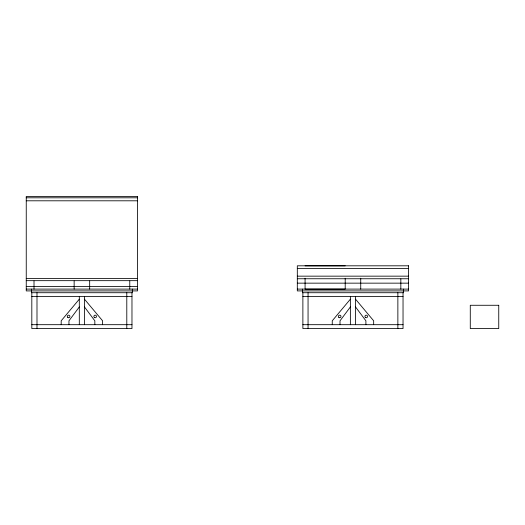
<?xml version="1.0" encoding="UTF-8"?>
<svg xmlns="http://www.w3.org/2000/svg" width="525" height="525" viewBox="0 0 525 525"><rect width="100%" height="100%" fill="white"/><g stroke="black" fill="none" stroke-linecap="round" stroke-linejoin="round"><path stroke-width="0.79" d="M79.308 306.954L68.952 320.801L68.952 324.686M350.372 306.954L340.016 320.801L340.016 324.686M79.308 299.191L61.189 320.801L61.189 324.686M350.372 299.191L332.253 320.801L332.253 324.686M26.25 197.8L137.537 197.8M26.25 200.799L137.537 200.799M305.077 265.834L345.207 265.834M297.314 268.393L408.601 268.393M297.314 276.157L408.601 276.157M26.25 278.558L137.537 278.558M297.314 278.749L408.601 278.749M26.25 280.665L137.537 280.665M297.314 283.152L408.601 283.152M34.013 286.486L74.143 286.486M26.25 286.512L34.013 286.512M74.143 286.512L137.537 286.512M26.25 289.098L137.537 289.098M297.314 289.098L408.601 289.098M31.815 296.605L131.972 296.605M302.879 296.605L403.036 296.605M31.815 324.686L131.972 324.686M302.879 324.686L403.036 324.686M355.55 299.191L373.662 320.801L373.662 324.686M84.479 299.191L102.598 320.801L102.598 324.686M355.55 306.954L365.899 320.801L365.899 324.686M84.479 306.954L94.835 320.801L94.835 324.686M403.43 289.098L403.43 292.72L302.492 292.72L302.492 289.098M403.036 292.72L403.036 328.571L302.879 328.571L302.879 292.72M400.837 278.906L400.837 289.098M397.865 292.72L397.865 328.571M360.734 278.23L360.734 289.098M355.55 296.605L355.55 324.686M350.372 296.605L350.372 324.686M345.207 278.257L345.207 289.124L305.077 289.124L305.077 278.23M308.057 292.72L308.057 328.571M132.359 289.098L132.359 292.72L31.428 292.72L31.428 289.098M131.972 292.72L131.972 328.571L31.815 328.571L31.815 292.72M129.773 281L129.773 289.098M126.794 292.72L126.794 328.571M89.67 281L89.67 289.098M84.479 296.605L84.479 324.686M79.308 296.605L79.308 324.686M74.143 280.973L74.143 289.098M36.993 292.72L36.993 328.571M34.013 280.973L34.013 289.098M137.537 196.468L26.25 196.468L26.25 290.909L137.537 290.909L137.537 196.429M408.601 265.808L297.314 265.808L297.314 290.909L408.601 290.909L408.601 265.808M498.75 305.274L470.282 305.274L470.282 328.571L498.75 328.571L498.75 305.274M365.433 317.474A1.293 1.293 0 0 0 367.513 316.641A1.293 1.293 0 0 0 365.754 315.256A1.293 1.293 0 0 0 365.433 317.474M338.966 317.533A1.293 1.293 0 0 0 340.981 316.542A1.293 1.293 0 0 0 339.117 315.295A1.293 1.293 0 0 0 338.966 317.533M67.902 317.533A1.293 1.293 0 0 0 69.91 316.542A1.293 1.293 0 0 0 68.053 315.295A1.293 1.293 0 0 0 67.902 317.533M94.369 317.474A1.293 1.293 0 0 0 96.449 316.641A1.293 1.293 0 0 0 94.69 315.256A1.293 1.293 0 0 0 94.369 317.474"/></g></svg>
